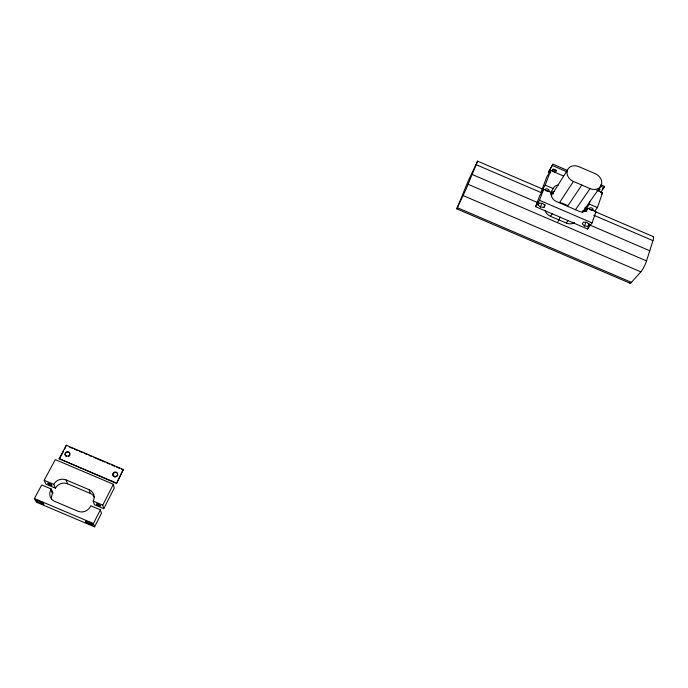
<?xml version="1.0" encoding="UTF-8"?>
<svg xmlns="http://www.w3.org/2000/svg" width="688" height="688" viewBox="0 0 688 688"><rect width="100%" height="100%" fill="white"/><g stroke="black" fill="none" stroke-linecap="round" stroke-linejoin="round"><path stroke-width="1.03" d="M542.772 189.131L477.575 161.13L465.982 189.449L456.763 208.851L630.053 283.215M567.376 170.254L567.101 171.252A9.52 7.852 30.4 0 0 573.396 181.443L590.055 188.607A9.529 7.835 31.4 0 0 601.407 184.917A9.529 7.835 31.4 0 0 595.326 173.729L578.78 166.608A9.52 7.852 30.4 0 0 567.376 170.254L551.277 195.745M629.692 282.458A8.66 1.686 -65.1 0 0 631.369 282.364L640.846 271.88A8.858 1.754 -64.9 0 0 646.531 260.924L652.955 240.662A8.806 1.72 -64.7 0 0 652.542 236.844M600.701 192.545L604.589 186.405L600.693 184.728M592.084 222.903L595.971 211.732L587.948 208.283A7.456 6.201 31.8 0 1 579.029 211.259L556.343 201.507A7.448 6.218 30.4 0 1 551.681 192.7L543.658 189.252L539.71 195.693L535.574 206.667L587.586 229.009L592.084 222.903L539.504 200.311L535.574 206.667M594.587 211.465L597.416 207.57L602.55 192.803L596.677 190.275M588.128 226.386L589.401 224.649L587.079 222.508L583.493 222.112L582.237 223.849L584.559 225.982L588.128 226.386L589.134 223.505M587.586 229.009L588.292 226.997M584.559 225.982L585.901 222.155M557.435 222.663L560.273 217.09M538.747 202.96L538.033 204.861L540.415 207.019L543.924 207.398L544.991 204.542M550.417 173.015L548.448 172.163L552.954 164.2L567.566 170.486M539.504 200.311L543.658 189.252M550.701 170.504L546.711 177.1L541.25 191.608L545.206 185.132L550.701 170.504L563.42 175.973M540.415 207.019L541.843 203.227M548.448 172.163L552.954 164.2M94.583 526.879L93.43 523.542L100.388 509.834L90.799 505.766L90.317 506.712A9.254 8.566 -24.7 0 1 78.036 511.253L54.739 501.371A9.297 8.531 -24.1 0 1 51.213 498.568L50.637 497.613A9.297 8.531 -24.1 0 1 50.792 489.942L51.282 489.013L41.693 484.945L34.4 498.516L36.318 502.18L94.583 526.879L101.437 513.334L100.388 509.834M44.187 480.293L53.759 484.361A9.262 8.505 -23.4 0 1 66.065 479.932L89.148 489.727A9.219 8.54 -23.9 0 1 93.198 501.088L94.342 504.691L103.785 508.69L102.77 505.147L113.374 484.257L55.289 459.61L44.187 480.293L45.958 484.171L55.418 488.179A9.142 8.402 -23.8 0 1 67.553 483.793L90.343 493.459A9.099 8.437 -24.3 0 1 94.385 497.14M116.547 483.501L123.298 469.448L66.297 445.248L59.108 458.664L116.547 483.501L123.298 469.448M103.785 508.69L114.242 488.041L113.374 484.257M89.56 524.136L92.914 525.159L92.579 524.213L88.881 522.235L85.518 521.212L85.871 522.175L89.56 524.136L90.524 522.261M51.617 499.187A9.176 8.428 -24.5 0 1 52.486 493.7L52.976 492.78L51.282 489.013M40.687 503.418L43.946 504.399L43.43 503.375L39.629 501.363L36.361 500.382L36.903 501.414L40.687 503.418L41.676 501.552M59.796 458.32L63.623 451.173M64.577 449.393L66.297 445.248M538.033 204.861L539.143 203.063L542.669 203.424L545.059 205.6L543.924 207.398M550.684 192.606L553.221 188.572A7.439 6.192 30.3 0 1 558.484 184.995M550.675 194.3L551.681 192.7M574.678 222.534A8.978 7.525 31.6 0 1 566.267 223.058L550.572 216.316L552.309 213.667M573.396 181.443L559.817 202.195L567.944 205.686L581.816 185.063M477.575 161.13L468.167 181.039L456.763 208.851M566.267 223.058L568.099 220.401M575.417 209.806L590.055 188.607M582.194 212.54L600.443 186.689M586.726 211.156L584.972 210.399L589.41 204.13A7.439 6.183 31.7 0 0 589.685 201.67M585.729 211.405L587.948 208.283M602.31 189.604L604.589 186.405M601.407 194.386L602.55 192.803M69.436 447.062L72.378 448.318M74.338 449.152L77.288 450.399M79.249 451.233L82.19 452.48M84.151 453.315L87.092 454.562M89.053 455.396L92.003 456.651M93.964 457.477L104.757 462.061M106.717 462.895L109.659 464.142M111.619 464.976L114.561 466.232M116.53 467.066L119.471 468.313M121.432 469.147L123.393 469.981M59.108 458.664L116.435 482.993M93.198 501.088L102.77 505.147M34.4 498.516L93.43 523.542M463.205 195.607L640.846 271.88M457.382 207.699L631.369 282.364M552.447 165.541L567.075 171.828M600.22 186.087L604.116 187.764M545.206 185.132L553.221 188.572M589.41 204.13L597.416 207.57M551.664 192.95L553.634 193.801M595.103 211.62L653.359 236.663M476.242 164.724L541.396 192.726M582.856 210.545L584.834 211.388M593.718 215.206L652.955 240.662M472.217 174.477L538.085 202.771M589.797 224.985L649.756 250.75M468.158 184.324L646.531 260.924M50.792 489.942L52.486 493.7M53.759 484.361L55.418 488.179M66.065 479.932L67.553 483.793M89.148 489.727L90.343 493.459M113.744 476.509A2.408 2.245 -19.3 0 1 113.666 473.181A2.408 2.245 -19.3 0 1 117.175 473.249A2.408 2.245 -19.3 0 1 116.65 476.569M116.091 476.853A2.408 2.245 -19.3 0 1 114.268 476.818M69.935 454.828A2.434 2.227 -19.3 0 1 68.327 456.574M66.487 456.531A2.434 2.227 -19.3 0 1 66.014 452.85A2.434 2.227 -19.3 0 1 69.875 453.667M545.472 190.249A2.004 1.144 19 0 1 546.65 188.839A2.004 1.144 19 0 1 549.119 190.395A2.004 1.144 19 0 1 547.08 191.264M546.134 190.851A2.004 1.144 19 0 1 545.756 190.567M550.503 193.027A7.353 6.14 30.4 0 1 554.39 191.462M585.092 207.105A7.362 6.132 31.7 0 1 584.972 210.399M589.65 209.436A2.012 1.135 17.2 0 1 590.055 207.802A2.012 1.135 17.2 0 1 592.867 208.765A2.012 1.135 17.2 0 1 591.964 210.227M591.474 210.218A2.012 1.135 17.2 0 1 590.476 209.952M599.024 188.529A1.995 1.161 16.9 0 1 599.704 190.051A1.995 1.161 16.9 0 1 597.691 190.421M599.927 188.933A1.995 1.161 16.9 0 1 598.164 189.08M556.472 170.246A1.987 1.17 18.8 0 1 554.502 170.332A1.987 1.17 18.8 0 1 553.006 169.059M550.572 216.316A8.97 7.534 30.7 0 1 545.068 210.717M48.47 484.017A2.425 0.43 25.1 0 0 52.013 485.315A2.425 0.43 25.1 0 0 49.02 483.449A2.425 0.43 25.1 0 0 48.47 484.017M97.094 504.648A2.408 0.439 24.6 0 0 100.68 505.955A2.408 0.439 24.6 0 0 97.808 504.149A2.408 0.439 24.6 0 0 97.094 504.648M66.289 455.981A2.434 2.227 -19.2 0 0 69.798 453.684A2.434 2.227 -19.2 0 0 66.074 452.102A2.434 2.227 -19.2 0 0 66.289 455.981M114.148 476.302A2.408 2.245 -19.3 0 0 117.596 473.972A2.408 2.245 -19.3 0 0 113.873 472.398A2.408 2.245 -19.3 0 0 114.148 476.302M552.937 171.054A1.987 1.17 18.8 0 0 556.196 171.346A1.987 1.17 18.8 0 0 554.021 169.3A1.987 1.17 18.8 0 0 552.937 171.054"/></g></svg>
